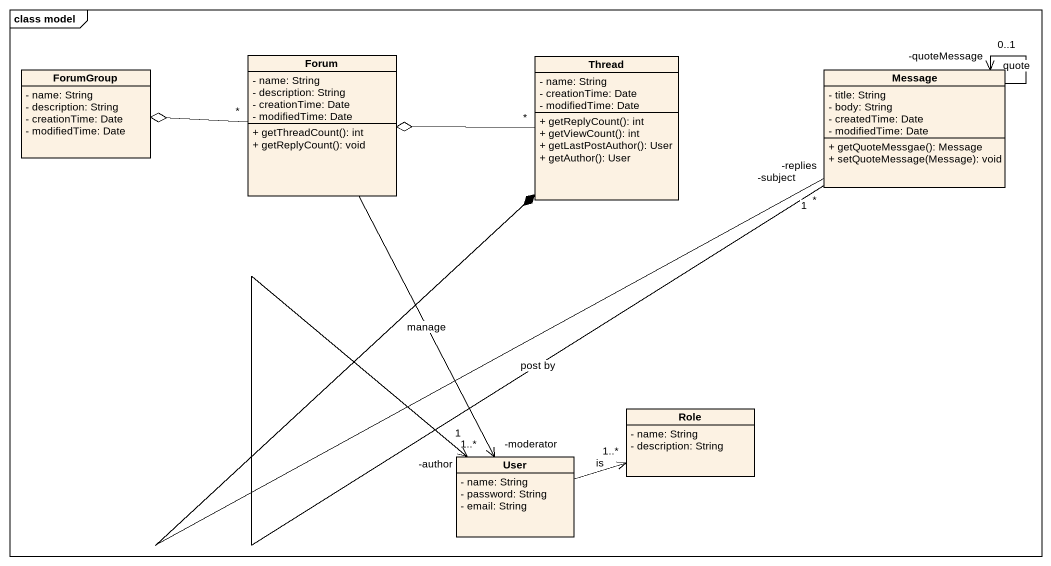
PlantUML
@startuml
mainframe class model
hide circle
hide empty members
skinparam classAttributeIconSize 0
class Forum {
  - name: String
  - description: String
  - creationTime: Date
  - modifiedTime: Date
  + getThreadCount(): int
  + getReplyCount(): void
}
class Thread {
  - name: String
  - creationTime: Date
  - modifiedTime: Date
  + getReplyCount(): int
  + getViewCount(): int
  + getLastPostAuthor(): User
  + getAuthor(): User
}
class ForumGroup {
  - name: String
  - description: String
  - creationTime: Date
  - modifiedTime: Date
}
class Message {
  - title: String
  - body: String
  - createdTime: Date
  - modifiedTime: Date
  + getQuoteMessgae(): Message
  + setQuoteMessage(Message): void
}
class Role {
  - name: String
  - description: String
}
class User {
  - name: String
  - password: String
  - email: String
}
Forum "*" -left-o ForumGroup
Forum --> "-moderator\n1..*" User : manage
Thread "*" -left-o Forum
Message "-replies\n*" -left-* Thread
Message "-subject\n1" -left-* Thread
Message --> "-quoteMessage\n0..1" Message : quote
Message --> "-author\n1" User : post by
User -right-> "1..*" Role : is
@enduml
